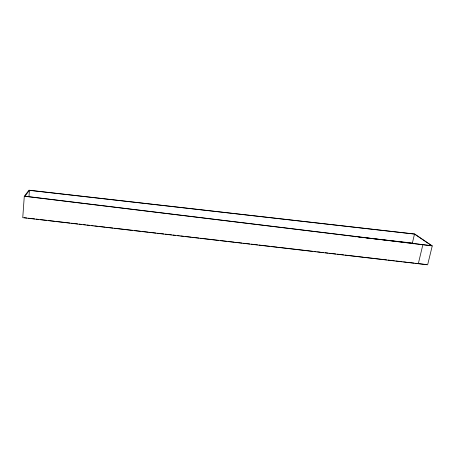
<?xml version="1.0" encoding="UTF-8"?>
<svg xmlns="http://www.w3.org/2000/svg" width="455" height="455" viewBox="0 0 455 455"><rect width="100%" height="100%" fill="white"/><g stroke="black" fill="none" stroke-linecap="round" stroke-linejoin="round"><path stroke-width="0.68" d="M24.291 196.253L22.75 217.678L427.637 264.81L432.25 245.893L414.733 234.018L28.966 190.19L24.291 196.253L432.25 245.893M28.983 196.56L29.438 190.366L414.488 234.097L431.59 245.694L24.962 196.196L29.438 190.366M413.515 243.84L412.389 243.027L414.488 234.097M418.31 263.707L422.86 244.739M354.553 236.645L355.964 236.799M358.785 237.112L360.195 237.271M362.311 237.504L364.427 237.737M365.837 237.891L412.389 243.027M24.126 217.683L26.947 218.013M28.358 218.178L34.705 218.918M36.116 219.082L38.937 219.407M40.347 219.572L46.694 220.311M48.105 220.476L54.452 221.215M55.863 221.38L69.968 223.018M71.378 223.183L77.725 223.923M79.136 224.087L81.957 224.417M83.367 224.582L85.483 224.827M86.894 224.992L89.715 225.322M91.125 225.481L93.241 225.731M94.651 225.896L97.472 226.22M98.883 226.385L105.23 227.125M106.641 227.29L112.988 228.029M114.398 228.194L132.735 230.327M134.145 230.492L140.493 231.231M141.903 231.396L148.25 232.135M149.661 232.3L156.008 233.04M157.419 233.199L163.766 233.938M165.176 234.103L171.524 234.843M172.934 235.007L175.755 235.337M177.166 235.502L179.281 235.747M180.692 235.912L183.513 236.242M184.923 236.401L191.271 237.14M192.681 237.305L199.028 238.045M200.439 238.21L218.781 240.342M220.192 240.507L226.539 241.247M227.949 241.412L234.297 242.151M235.707 242.316L242.054 243.055M243.465 243.22L249.812 243.954M251.223 244.119L257.57 244.858M258.98 245.023L269.559 246.257M270.97 246.417L277.317 247.156M278.727 247.321L312.579 251.262M313.99 251.427L316.106 251.672M317.516 251.837L320.337 252.167M321.748 252.332L323.863 252.576M325.274 252.741L328.095 253.071M329.505 253.236L335.853 253.975M337.263 254.135L343.61 254.874M345.021 255.039L363.357 257.177M364.768 257.337L386.631 259.885M388.041 260.05L394.388 260.789M395.799 260.954L402.146 261.688M403.557 261.852L406.383 262.182M407.794 262.347L414.141 263.087M415.551 263.252L426.324 264.52"/></g></svg>
